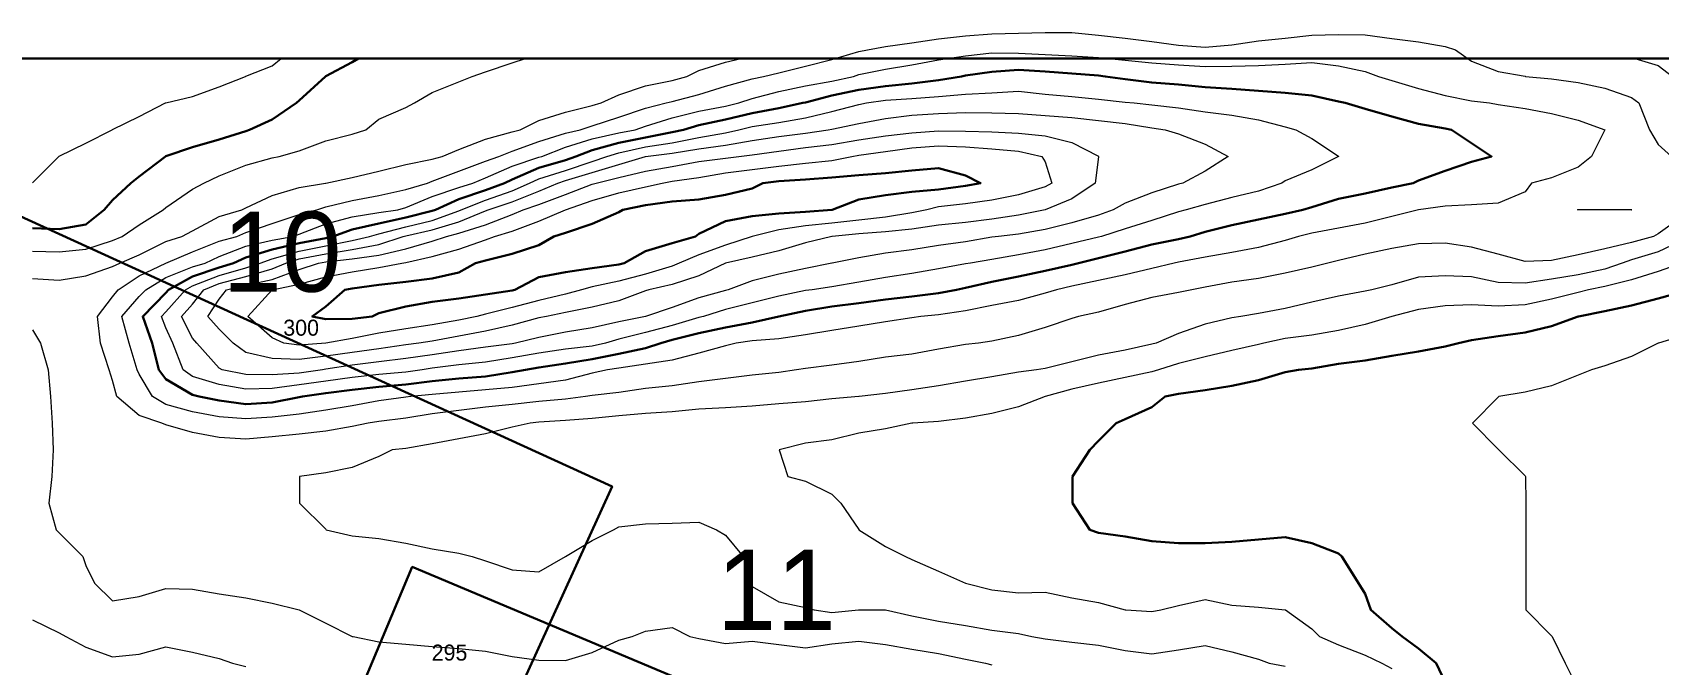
# Model space of a CAD drawing. Header units: inches. Extents: x 323 to 5487, y 274 to 1313.
# Drawn here: x 3956 to 4973, y 918 to 1313 of the extents above; entities that cross this region are included whole.
import ezdxf

# ---------------------------------------------------------------- set-up
doc = ezdxf.new("R2010")
doc.units = ezdxf.units.IN
doc.header["$MEASUREMENT"] = 0
doc.layers.add('N47E008', color=7, linetype='Continuous', lineweight=0, true_color=0x8b00a3)
doc.layers.add('Rahmen', color=7, linetype='Continuous')
doc.styles.get("Standard").update_dxf_attribs({"font": 'txt.shx', "height": 5})

msp = doc.modelspace()

# ---------------------------------------------------------------- linework, layer by layer
at = {"lineweight": 30}
for points in [[(410.2, 274.1), (5471.7, 274.1), (5487.2, 1296.3), (425.7, 1296.3)], [(3813.5, 932.9), (4195.7, 758.7), (4318.9, 1028.9), (3936.8, 1203.1)], [(4078.9, 704.7), (4466.2, 542.1), (4581.2, 816), (4193.9, 978.6)]]:
    msp.add_lwpolyline(points, close=True, dxfattribs=at)
at = {"layer": 'N47E008'}
for points in [[(4989.8, 1198.7), (4973.1, 1186.8), (4970.1, 1185.1), (4956.4, 1181.3), (4939.8, 1177.4), (4923.1, 1173.6), (4906.4, 1170.1), (4889.8, 1169.5), (4873.1, 1174), (4856.4, 1178.5), (4839.8, 1181), (4823.1, 1180.6), (4806.4, 1177.6), (4789.8, 1174), (4773.1, 1170.1), (4766.4, 1168.5), (4756.4, 1166), (4739.8, 1162.1), (4723.1, 1158.9), (4706.4, 1156.6), (4689.8, 1153.4), (4681.4, 1151.8), (4673.1, 1150), (4656.4, 1146.9), (4639.8, 1142.5), (4623.1, 1137.9), (4610.6, 1135.1), (4606.4, 1133.8), (4589.8, 1128.2), (4573.1, 1123.2), (4556.4, 1119.6), (4548.1, 1118.5), (4539.8, 1117.5), (4523.1, 1114.6), (4506.4, 1111.6), (4489.8, 1109.6), (4473.1, 1107), (4456.4, 1104.7), (4439.8, 1102.7), (4434.2, 1101.8), (4423.1, 1100.1), (4406.4, 1098.5), (4389.8, 1096.3), (4373.1, 1094.2), (4356.4, 1091.7), (4339.8, 1090.2), (4323.1, 1087.7), (4306.4, 1085.7), (4302.3, 1085.1), (4289.8, 1083.5), (4273.1, 1082), (4256.4, 1080.1), (4239.8, 1078.4), (4223.1, 1076.3), (4206.4, 1074.2), (4189.8, 1071.6), (4173.1, 1069.5), (4166.4, 1068.5), (4156.4, 1066.4), (4139.8, 1063.5), (4123.1, 1061.6), (4106.4, 1059.9), (4089.8, 1058.5), (4073.1, 1059.5), (4056.4, 1062.7), (4039.8, 1067.5), (4037.4, 1068.5), (4023.1, 1073.2), (4009.2, 1085.1), (4006.4, 1095.1), (4004.4, 1101.8), (3998.9, 1118.5), (3997.1, 1135.1), (4006.4, 1147.4), (4010.1, 1151.8), (4023.1, 1160.4), (4039.8, 1168.5), (4039.8, 1168.5), (4056.4, 1175.4), (4073.1, 1182.1), (4084.2, 1185.1), (4089.8, 1187.5), (4106.4, 1193.2), (4123.1, 1198.9), (4134.2, 1201.8), (4139.8, 1203.6), (4156.4, 1207.5), (4173.1, 1210.6), (4189.8, 1214.4), (4203.4, 1218.5), (4206.4, 1219.6), (4223.1, 1225.9), (4239.8, 1232.2), (4248.1, 1235.1), (4256.4, 1238.5), (4273.1, 1244.5), (4289.8, 1249.7), (4298.9, 1251.8), (4306.4, 1254.3), (4323.1, 1259.7), (4339.8, 1265.3), (4352.7, 1268.5), (4356.4, 1269.5), (4373.1, 1273.8), (4389.8, 1279), (4406.4, 1283.7), (4413.6, 1285.1), (4423.1, 1287.4), (4439.8, 1291.5), (4456.4, 1295.6), (4473.1, 1300.7), (4478.7, 1301.8), (4489.8, 1303.9), (4506.4, 1306.1), (4523.1, 1308.6), (4539.8, 1310.4), (4556.4, 1311.8), (4573.1, 1312.2), (4589.8, 1312.5), (4606.4, 1312.5), (4623.1, 1310.8), (4639.8, 1309.1), (4656.4, 1306.9), (4673.1, 1304.7), (4689.8, 1303.3), (4706.4, 1304.8), (4723.1, 1307.4), (4739.8, 1309.1), (4756.4, 1310.8), (4773.1, 1311.2), (4789.8, 1311), (4806.4, 1308.9), (4823.1, 1306.8), (4839.8, 1303.8), (4846.4, 1301.8), (4856.4, 1294.7), (4873.1, 1288.2), (4889.8, 1285.2), (4890, 1285.1), (4906.4, 1283.5), (4923.1, 1281.4), (4939.8, 1277.8), (4956.4, 1272), (4961, 1268.5), (4967.6, 1251.8), (4973.1, 1242.5), (4981.4, 1235.1)], [(3956.4, 1218.6), (3973, 1235.1), (3973.1, 1235.3), (3989.8, 1243.5), (4006.2, 1251.8), (4006.4, 1251.9), (4023.1, 1260.1), (4039.6, 1268.5), (4039.8, 1268.6), (4056.4, 1272.6), (4073.1, 1278.5), (4089.6, 1285.1), (4089.8, 1285.2), (4106.4, 1291.8), (4112, 1296.3)], [(3956.4, 1175.9), (3973.1, 1175.5), (3989.8, 1177.1), (4006.4, 1182.6), (4012.5, 1185.1), (4023.1, 1192.4), (4038.1, 1201.8), (4039.8, 1203.2), (4056.4, 1214.6), (4063.6, 1218.5), (4073.1, 1222.9), (4089.8, 1229.6), (4106.4, 1234.2), (4110.6, 1235.1), (4123.1, 1238.7), (4139.8, 1244.9), (4156.4, 1249), (4164.8, 1251.8), (4173.1, 1258.5), (4189.8, 1265.7), (4195.3, 1268.5), (4206.4, 1275.1), (4223.1, 1281.8), (4231.4, 1285.1), (4239.8, 1287.9), (4256.4, 1293.5), (4264.8, 1296.3)], [(3956.4, 1158.9), (3973.1, 1157.9), (3989.8, 1160.6), (4006.4, 1166.3), (4011, 1168.5), (4023.1, 1173.6), (4039.8, 1181.9), (4049.8, 1185.1), (4056.4, 1188.6), (4073.1, 1197.5), (4087.4, 1201.8), (4089.8, 1203), (4106.4, 1210.6), (4123.1, 1215.6), (4139.7, 1218.5), (4139.8, 1218.5), (4156.4, 1222), (4173.1, 1226), (4189.8, 1230.1), (4206.4, 1233.5), (4212.7, 1235.1), (4223.1, 1239.5), (4239.8, 1245.9), (4256.4, 1250.4), (4261.4, 1251.8), (4273.1, 1257.6), (4289.8, 1262.7), (4306.4, 1267), (4312, 1268.5), (4323.1, 1273.5), (4339.8, 1279.2), (4356.4, 1282.5), (4365.7, 1285.1), (4373.1, 1288.8), (4389.8, 1294.1), (4399.5, 1296.3)], [(4958.4, 1296.3), (4973.1, 1292), (4982.1, 1285.1)], [(4989.8, 1183.4), (4973.1, 1175.6), (4956.4, 1170.6), (4950.5, 1168.5), (4939.8, 1164.6), (4923.1, 1161.2), (4906.4, 1158.4), (4889.8, 1156), (4873.1, 1156.3), (4856.4, 1159.8), (4839.8, 1160.5), (4823.1, 1159.6), (4806.4, 1154.9), (4793.9, 1151.8), (4789.8, 1151), (4773.1, 1147.9), (4756.4, 1144), (4739.8, 1140), (4723.1, 1137), (4712, 1135.1), (4706.4, 1134.3), (4689.8, 1130.2), (4673.1, 1124.4), (4659.2, 1118.5), (4656.4, 1117.8), (4639.8, 1114.1), (4623.1, 1110.9), (4606.4, 1106.8), (4589.8, 1102.7), (4584.2, 1101.8), (4573.1, 1100.3), (4556.4, 1097.3), (4539.8, 1094.7), (4523.1, 1091.8), (4506.4, 1089.3), (4489.8, 1086.9), (4473.3, 1085.1), (4473.1, 1085.1), (4456.4, 1083.6), (4439.8, 1081.7), (4423.1, 1080.5), (4406.4, 1079.1), (4389.8, 1078.1), (4373.1, 1077.1), (4356.4, 1075.6), (4339.8, 1074.4), (4323.1, 1073.1), (4306.4, 1071.3), (4289.8, 1070.1), (4273.1, 1069), (4267.6, 1068.5), (4256.4, 1065.9), (4239.8, 1061.8), (4223.1, 1058.7), (4206.4, 1055.5), (4189.8, 1052.6), (4181.4, 1051.8), (4173.1, 1047.6), (4156.4, 1040.7), (4139.8, 1037.5), (4123.5, 1035.1), (4123.5, 1018.5), (4139.8, 1002.2), (4140, 1001.8), (4156.4, 998.1), (4173.1, 996.3), (4189.8, 993.5), (4206.4, 989.9), (4223.1, 987.2), (4231.4, 985.1), (4239.8, 982.4), (4256.4, 976.8), (4273.1, 975.6), (4289.7, 985.1), (4289.8, 985.2), (4306.4, 995.1), (4319.8, 1001.8), (4323.1, 1003.7), (4339.8, 1005.5), (4356.4, 1006), (4373.1, 1006.6), (4384.2, 1001.8), (4389.8, 998.5), (4400.9, 985.1), (4404.8, 968.5), (4406.4, 966.4), (4423.1, 956.9), (4439.8, 953.3), (4445.3, 951.8), (4456.4, 950.2), (4472.9, 951.8), (4473.1, 951.8), (4489.8, 951.8), (4489.9, 951.8), (4506.4, 948.1), (4523.1, 944.8), (4539.8, 942), (4556.4, 939.1), (4573.1, 937), (4581.4, 935.1), (4589.8, 933.6), (4606.4, 931.5), (4623.1, 929.8), (4639.8, 926.4), (4656.4, 924.4), (4673.1, 926.8), (4689.8, 929.6), (4706.4, 925.6), (4723.1, 920.9), (4729.8, 918.5), (4739.8, 916.7)], [(4987.9, 1168.5), (4973.1, 1163.3), (4956.4, 1158.1), (4939.8, 1153.9), (4929.4, 1151.8), (4923.1, 1150), (4906.4, 1145.9), (4889.8, 1142.4), (4873.1, 1141.5), (4856.4, 1142.4), (4839.8, 1141.7), (4823.1, 1139.5), (4806.5, 1135.1), (4806.4, 1135.1), (4789.8, 1130.1), (4773.1, 1126.4), (4756.4, 1123.5), (4739.8, 1121.3), (4726.4, 1118.5), (4723.1, 1117.7), (4706.4, 1113.9), (4689.8, 1109.8), (4673.1, 1105.7), (4660.6, 1101.8), (4656.4, 1100.5), (4639.8, 1096.9), (4623.1, 1093.5), (4606.4, 1089.6), (4589.8, 1085.1), (4589.8, 1085.1), (4573.1, 1078.7), (4556.4, 1074.4), (4539.8, 1071.6), (4523.1, 1069.4), (4506.9, 1068.5), (4506.4, 1068.4), (4489.8, 1064.8), (4473.1, 1062.2), (4456.4, 1058.1), (4439.8, 1056), (4423.3, 1051.8), (4428.7, 1035.1), (4439.8, 1032.1), (4456.4, 1024), (4462, 1018.5), (4473.1, 1001.9), (4473.2, 1001.8), (4489.8, 991.4), (4502.3, 985.1), (4506.4, 983.3), (4523.1, 975.9), (4539.8, 968.5), (4539.9, 968.5), (4556.4, 964.3), (4573.1, 962.5), (4589.8, 962.9), (4606.4, 959.4), (4623.1, 956.4), (4639.8, 951.8), (4640.2, 951.8), (4656.4, 950.7), (4662, 951.8), (4673.1, 954.6), (4689.8, 958.2), (4706.4, 954.8), (4723.1, 953.5), (4739.8, 951.9), (4739.9, 951.8), (4756.4, 939.9), (4761.2, 935.1), (4773.1, 929.9), (4789.8, 923.4), (4800.2, 918.5), (4806.4, 915.1)], [(3956.4, 1126.8), (3961.4, 1118.5), (3966.3, 1101.8), (3967.6, 1085.1), (3968.7, 1068.5), (3969.4, 1051.8), (3968.5, 1035.1), (3966.7, 1018.5), (3971.3, 1001.8), (3973.1, 1000), (3987.9, 985.1), (3989.8, 979.6), (3995.3, 968.5), (4006.4, 957.4), (4023.1, 960.1), (4039.8, 965.1), (4056.4, 964.8), (4073.1, 961.8), (4089.8, 959.2), (4106.4, 956), (4123.1, 951.9), (4123.2, 951.8), (4139.8, 943.5), (4156.4, 935.2), (4156.9, 935.1), (4173.1, 931.8), (4189.8, 930.4), (4206.4, 928.9), (4223.1, 927.7), (4239.8, 925.9), (4256.4, 922.6), (4273.1, 920.3), (4289.8, 920.1), (4306.4, 925.1), (4323.1, 932.8), (4331.4, 935.1), (4339.8, 938.5), (4356.4, 940.7), (4367.6, 935.1), (4373.1, 933.8), (4389.8, 930.7), (4406.4, 932.2), (4423.1, 930.1), (4439.8, 928), (4456.4, 930.6), (4473.1, 932.2), (4489.8, 930.1), (4506.4, 927.2), (4523.1, 924.5), (4539.8, 920.9), (4552.3, 918.5), (4556.4, 917.4)], [(4989.8, 1123.5), (4973.2, 1118.5), (4973.1, 1118.4), (4956.4, 1110.1), (4939.8, 1104.2), (4931.4, 1101.8), (4923.1, 1098.5), (4906.4, 1091.8), (4889.8, 1087.9), (4873.5, 1085.1), (4873.1, 1084.7), (4856.9, 1068.5), (4873.1, 1052.2), (4873.5, 1051.8), (4889.8, 1035.5), (4890, 1035.1), (4890.2, 1018.5), (4890.2, 1001.8), (4890.2, 985.1), (4890.2, 968.5), (4890.2, 951.8), (4906.4, 935.5), (4906.7, 935.1), (4914.8, 918.5), (4923.1, 902.2)], [(3956.4, 945.6), (3973.1, 937.4), (3977.3, 935.1), (3989.8, 928.5), (4006.4, 922.4), (4023.1, 924), (4039.8, 928.7), (4056.4, 925.4), (4073.1, 921.3), (4081.4, 918.5), (4089.8, 916.4)]]:
    msp.add_lwpolyline(points, dxfattribs=at)
at = {"layer": 'N47E008', "lineweight": 30}
for points in [[(3956.4, 1190.3), (3973.1, 1189.6), (3989.8, 1192.6), (4001.2, 1201.8), (4006.4, 1207.8), (4018, 1218.5), (4023.1, 1222.6), (4039.7, 1235.1), (4039.8, 1235.2), (4056.4, 1240.9), (4073.1, 1245.7), (4089.8, 1251), (4092.2, 1251.8), (4106.4, 1258.1), (4121.6, 1268.5), (4123.1, 1270), (4139.7, 1285.1), (4139.8, 1285.2), (4156.4, 1294.1), (4160.4, 1296.3)], [(4989.8, 1150.9), (4973.1, 1146.3), (4956.4, 1142), (4939.8, 1138.5), (4923.2, 1135.1), (4923.1, 1135.1), (4906.4, 1129), (4889.8, 1125.1), (4873.1, 1122.9), (4856.4, 1120.4), (4848.1, 1118.5), (4839.8, 1116.4), (4823.1, 1113.3), (4806.4, 1110.6), (4789.8, 1107.7), (4773.1, 1105.5), (4756.4, 1102.7), (4748.1, 1101.8), (4739.8, 1100.4), (4723.1, 1095.4), (4706.4, 1091.8), (4689.8, 1089.1), (4673.1, 1086.7), (4664.8, 1085.1), (4656.4, 1078.5), (4639.8, 1070.9), (4634.2, 1068.5), (4623.1, 1057.4), (4617.6, 1051.8), (4606.9, 1035.1), (4606.7, 1018.5), (4617.6, 1001.8), (4623.1, 1000), (4639.8, 997.6), (4656.4, 994.7), (4673.1, 993.5), (4689.8, 993.5), (4706.4, 994.2), (4723.1, 995.7), (4739.8, 997.3), (4756.4, 993.5), (4773.1, 987), (4775.2, 985.1), (4785.6, 968.5), (4789.8, 961.8), (4793.3, 951.8), (4806.4, 940.3), (4812.9, 935.1), (4823.1, 927.7), (4834.2, 918.5), (4839.8, 906.6)]]:
    msp.add_lwpolyline(points, dxfattribs=at)
at = {"layer": 'N47E008'}
for points in [[(4193.1, 1085.1), (4189.8, 1084.6), (4173.1, 1082.5), (4156.4, 1079.3), (4139.8, 1076.6), (4123.1, 1074), (4106.4, 1072.2), (4089.8, 1071.1), (4073.1, 1072.5), (4056.4, 1075.6), (4039.8, 1080.2), (4031.4, 1085.1), (4023.1, 1099), (4021.8, 1101.8), (4016.9, 1118.5), (4012.4, 1135.1), (4023.1, 1147.5), (4027.3, 1151.8), (4039.8, 1159.4), (4056.4, 1166.1), (4064.4, 1168.5), (4073.1, 1172.6), (4089.8, 1179.1), (4106.4, 1182.8), (4119.3, 1185.1), (4123.1, 1186.6), (4139.8, 1193.1), (4156.4, 1197.4), (4173.1, 1200), (4184.8, 1201.8), (4189.8, 1203.2), (4206.4, 1210), (4223.1, 1215.8), (4231.9, 1218.5), (4239.8, 1221.8), (4256.4, 1229.1), (4273.1, 1234.6), (4275, 1235.1), (4289.8, 1240.8), (4306.4, 1246.2), (4323.1, 1249.8), (4333.4, 1251.8), (4339.8, 1254.1), (4356.4, 1259.3), (4373.1, 1263.3), (4389.8, 1266.5), (4398.1, 1268.5), (4406.4, 1271.4), (4423.1, 1275.7), (4439.8, 1279.3), (4456.4, 1282.2), (4469.8, 1285.1), (4473.1, 1286.3), (4489.8, 1289.7), (4506.4, 1292.4), (4523.1, 1295.4), (4539.8, 1297.9), (4556.4, 1299.9), (4573.1, 1299.7), (4589.8, 1298.8), (4606.4, 1297.9), (4623.1, 1296.9), (4639.8, 1295.3), (4656.4, 1293.5), (4673.1, 1292.3), (4689.8, 1291.4), (4706.4, 1291.5), (4723.1, 1292), (4739.8, 1292.8), (4756.4, 1293.8), (4773.1, 1291.8), (4789.8, 1288.1), (4798.1, 1285.1), (4806.4, 1282.6), (4823.1, 1277.6), (4839.8, 1273.2), (4856.4, 1269.9), (4867.6, 1268.5), (4873.1, 1267.6), (4889.8, 1265.1), (4906.4, 1262), (4923.1, 1257.7), (4939.8, 1251.8), (4939.8, 1251.8), (4939.8, 1251.7), (4931.4, 1235.1), (4923.1, 1228.5), (4906.4, 1221.8), (4893.9, 1218.5), (4889.8, 1212.9), (4873.1, 1206), (4856.4, 1204.9), (4839.8, 1204.1), (4823.2, 1201.8), (4823.1, 1201.8), (4806.4, 1197.6), (4789.8, 1193.5), (4773.1, 1190.2), (4756.4, 1187.1), (4748.1, 1185.1), (4739.8, 1182.6), (4723.1, 1178.3), (4706.4, 1175.1), (4689.8, 1172.2), (4673.1, 1169), (4670.3, 1168.5), (4656.4, 1165.1), (4639.8, 1161.1), (4623.1, 1157.6), (4606.4, 1154), (4596.9, 1151.8), (4589.8, 1149.6), (4573.1, 1145.1), (4556.4, 1141.9), (4539.8, 1138.6), (4523.1, 1136.2), (4512, 1135.1), (4506.4, 1134.3), (4489.8, 1131.8), (4473.1, 1129.1), (4456.4, 1126.4), (4439.8, 1123.6), (4423.1, 1121.2), (4406.4, 1119.9), (4396.4, 1118.5), (4389.8, 1116.8), (4373.1, 1112.2), (4356.4, 1107.9), (4339.8, 1105.4), (4323.1, 1102.9), (4316, 1101.8), (4306.4, 1099.6), (4289.8, 1095.3), (4273.1, 1093.1), (4256.4, 1090.8), (4239.8, 1089.2), (4223.1, 1087.9), (4206.4, 1086.4)], [(4200.2, 1101.8), (4189.8, 1100.3), (4173.1, 1098.8), (4156.4, 1096.9), (4139.8, 1094.7), (4123.1, 1092.3), (4106.4, 1090.2), (4089.8, 1089.6), (4073.1, 1092.5), (4056.4, 1097.6), (4050.7, 1101.8), (4044.2, 1118.5), (4039.8, 1128), (4037, 1135.1), (4039.8, 1138), (4052.2, 1151.8), (4056.4, 1154.2), (4073.1, 1160.7), (4089.8, 1165.6), (4098.8, 1168.5), (4106.4, 1171.1), (4123.1, 1176), (4139.8, 1179.2), (4156.4, 1182.6), (4167.2, 1185.1), (4173.1, 1186.7), (4189.8, 1191.2), (4206.4, 1195.1), (4223.1, 1201.2), (4224.4, 1201.8), (4239.8, 1207.7), (4256.4, 1213.6), (4267.2, 1218.5), (4273.1, 1221.2), (4289.8, 1226.4), (4306.4, 1232), (4315.6, 1235.1), (4323.1, 1237.4), (4339.8, 1241.1), (4356.4, 1243.7), (4373.1, 1247), (4389.8, 1249.9), (4398.1, 1251.8), (4406.4, 1253.8), (4423.1, 1256.4), (4439.8, 1259.2), (4456.4, 1263.2), (4473.1, 1267.5), (4477.9, 1268.5), (4489.8, 1270.2), (4506.4, 1271.4), (4523.1, 1272.5), (4539.8, 1274), (4556.4, 1274.9), (4573.1, 1275.9), (4589.8, 1274), (4606.4, 1272.6), (4623.1, 1270.9), (4639.8, 1269), (4645.3, 1268.5), (4656.4, 1267.3), (4673.1, 1265.5), (4689.8, 1262.9), (4706.4, 1260.8), (4723.1, 1257.9), (4739.8, 1253.6), (4746.4, 1251.8), (4756.4, 1246.3), (4773.1, 1235.2), (4773.2, 1235.1), (4773.1, 1235.1), (4756.4, 1226.8), (4739.8, 1219.8), (4737.7, 1218.5), (4723.1, 1213.4), (4706.4, 1209.4), (4689.8, 1205.1), (4677.9, 1201.8), (4673.1, 1200.4), (4656.4, 1195), (4639.8, 1189.9), (4625, 1185.1), (4623.1, 1184.6), (4606.4, 1180.8), (4589.8, 1176.8), (4573.1, 1173.7), (4556.4, 1170.7), (4543.1, 1168.5), (4539.8, 1167.9), (4523.1, 1164.8), (4506.4, 1161.9), (4489.8, 1159.5), (4473.1, 1156.6), (4456.4, 1153.6), (4443.9, 1151.8), (4439.8, 1151.3), (4423.1, 1147.8), (4406.4, 1143.7), (4389.8, 1139.4), (4376.1, 1135.1), (4373.1, 1134.4), (4356.4, 1129.5), (4339.8, 1125.2), (4323.1, 1121), (4314.8, 1118.5), (4306.4, 1116.6), (4289.8, 1114.6), (4273.1, 1112.1), (4256.4, 1109.3), (4239.8, 1106.6), (4223.1, 1104.9), (4206.4, 1102.8)], [(4137.7, 1101.8), (4123.1, 1099.7), (4106.4, 1098.7), (4089.8, 1098.8), (4075, 1101.8), (4073.1, 1102.8), (4059.2, 1118.5), (4056.4, 1121.6), (4049.7, 1135.1), (4056.4, 1142.9), (4063.6, 1151.8), (4073.1, 1155.8), (4089.8, 1160.1), (4106.4, 1164.8), (4114.8, 1168.5), (4123.1, 1171.2), (4139.8, 1174.2), (4156.4, 1176.9), (4173.1, 1180.1), (4188.2, 1185.1), (4189.8, 1185.6), (4206.4, 1189.2), (4223.1, 1194.2), (4239.8, 1201.1), (4241.4, 1201.8), (4256.4, 1206.7), (4273.1, 1213.5), (4285, 1218.5), (4289.8, 1220), (4306.4, 1225), (4323.1, 1230), (4339.8, 1235.1), (4339.8, 1235.1), (4356.4, 1237.2), (4373.1, 1239.9), (4389.8, 1242.1), (4406.4, 1245.1), (4423.1, 1247.5), (4439.8, 1249.6), (4454.1, 1251.8), (4456.4, 1252.2), (4473.1, 1255.6), (4489.8, 1258.9), (4506.4, 1260.8), (4523.1, 1261.9), (4539.8, 1262.5), (4556.4, 1262.3), (4573.1, 1261.9), (4589.8, 1260.6), (4606.4, 1259.4), (4623.1, 1257.5), (4639.8, 1255.6), (4656.4, 1253), (4664.8, 1251.8), (4673.1, 1249.2), (4689.8, 1242.8), (4704.1, 1235.1), (4689.8, 1226), (4675.9, 1218.5), (4673.1, 1217.8), (4656.4, 1212.4), (4639.8, 1206), (4632.2, 1201.8), (4623.1, 1198.5), (4606.4, 1193.7), (4589.8, 1189.5), (4573.1, 1186.6), (4560.6, 1185.1), (4556.4, 1184.6), (4539.8, 1181.8), (4523.1, 1179.4), (4506.4, 1176.8), (4489.8, 1174.6), (4473.1, 1171.8), (4456.5, 1168.5), (4456.4, 1168.5), (4439.8, 1165.1), (4423.1, 1161.6), (4406.4, 1157.4), (4391.4, 1151.8), (4389.8, 1151.3), (4373.1, 1146.8), (4356.4, 1140.7), (4339.8, 1135.1), (4339.8, 1135.1), (4323.1, 1131.7), (4306.4, 1128.1), (4289.8, 1125.3), (4273.1, 1121.9), (4258.5, 1118.5), (4256.4, 1118.1), (4239.8, 1115.9), (4223.1, 1113.6), (4206.4, 1111.1), (4189.8, 1108.8), (4173.1, 1106.7), (4156.4, 1104.6), (4139.8, 1102.1)], [(4198.1, 1118.5), (4189.8, 1117.4), (4173.1, 1114.9), (4156.4, 1112.5), (4139.8, 1110.3), (4123.1, 1108.2), (4106.4, 1108.8), (4089.8, 1112.7), (4081.9, 1118.5), (4073.1, 1127.2), (4066, 1135.1), (4073.1, 1145.9), (4077.7, 1151.8), (4089.8, 1154.7), (4106.4, 1158.3), (4123.1, 1164.5), (4135.3, 1168.5), (4139.8, 1169.3), (4156.4, 1171.2), (4173.1, 1173.5), (4189.8, 1177.3), (4206.4, 1182.1), (4215.3, 1185.1), (4223.1, 1187.1), (4239.8, 1192.4), (4256.4, 1198.9), (4263.3, 1201.8), (4273.1, 1205.1), (4289.8, 1211.3), (4306.4, 1217.7), (4309, 1218.5), (4323.1, 1222), (4339.8, 1225.9), (4356.4, 1228.8), (4373.1, 1232), (4389.8, 1234), (4398.1, 1235.1), (4406.4, 1236.2), (4423.1, 1238.4), (4439.8, 1240.6), (4456.4, 1242.5), (4473.1, 1245.4), (4489.8, 1247.9), (4506.4, 1249.9), (4523.1, 1251.1), (4539.8, 1251), (4556.4, 1250.5), (4573.1, 1249.6), (4589.8, 1248), (4606.4, 1243.9), (4623.1, 1235.2), (4623.2, 1235.1), (4623.1, 1234.9), (4620.9, 1218.5), (4606.4, 1208.6), (4589.8, 1201.8), (4589.8, 1201.8), (4573.1, 1198.5), (4556.4, 1196), (4539.8, 1193.9), (4523.1, 1192.1), (4506.4, 1189.6), (4489.8, 1188), (4473.1, 1186.8), (4456.5, 1185.1), (4456.4, 1185.1), (4439.8, 1181.1), (4423.1, 1176.2), (4406.4, 1172.1), (4389.8, 1168.5), (4389.8, 1168.5), (4373.1, 1160.4), (4356.4, 1155), (4341.9, 1151.8), (4339.8, 1151.2), (4323.1, 1144.9), (4306.4, 1140.9), (4289.8, 1137.5), (4277.9, 1135.1), (4273.1, 1134.2), (4256.4, 1129.6), (4239.8, 1126), (4223.1, 1122.8), (4206.4, 1119.7)], [(4139.8, 1118.5), (4139.8, 1118.5), (4123.1, 1117.1), (4113.6, 1118.5), (4106.4, 1121.8), (4091.1, 1135.1), (4106.4, 1151.8), (4106.4, 1151.8), (4123.1, 1155.4), (4139.8, 1159.9), (4156.4, 1163.1), (4173.1, 1165.8), (4187.4, 1168.5), (4189.8, 1168.8), (4206.4, 1172.6), (4223.1, 1177.2), (4239.8, 1183.1), (4245.3, 1185.1), (4256.4, 1188.5), (4273.1, 1194.7), (4289.8, 1201.8), (4289.8, 1201.8), (4306.4, 1207.5), (4323.1, 1212.3), (4339.8, 1216.2), (4350.2, 1218.5), (4356.4, 1219.6), (4373.1, 1222), (4389.8, 1224.8), (4406.4, 1227), (4423.1, 1229.1), (4439.8, 1231), (4456.4, 1232.6), (4468.9, 1235.1), (4473.1, 1235.9), (4489.8, 1238.2), (4506.4, 1240.4), (4523.1, 1241.8), (4539.8, 1241.1), (4556.4, 1239.8), (4573.1, 1238.3), (4587.7, 1235.1), (4589.8, 1231.8), (4593.9, 1218.5), (4589.8, 1216.2), (4573.1, 1211.2), (4556.4, 1207.7), (4539.8, 1205.4), (4523.1, 1203.6), (4515.7, 1201.8), (4506.4, 1199.8), (4489.8, 1197.1), (4473.1, 1195.3), (4456.4, 1193.5), (4439.8, 1191.7), (4423.1, 1189.2), (4406.5, 1185.1), (4406.4, 1185.1), (4389.8, 1179.7), (4373.1, 1173.7), (4360.9, 1168.5), (4356.4, 1166.6), (4339.8, 1161.6), (4323.1, 1157.2), (4306.4, 1153.7), (4299.8, 1151.8), (4289.8, 1149), (4273.1, 1145), (4256.4, 1140.7), (4239.8, 1136.6), (4234.2, 1135.1), (4223.1, 1132.8), (4206.4, 1129.9), (4189.8, 1127.4), (4173.1, 1124.6), (4156.4, 1121.4)], [(4956.4, 1201.8), (4939.8, 1201.8), (4923.1, 1201.7), (4922.7, 1201.8), (4923.1, 1201.9), (4939.8, 1201.9), (4956.4, 1201.8), (4956.5, 1201.8)]]:
    msp.add_lwpolyline(points, close=True, dxfattribs=at)
at = {"layer": 'N47E008', "lineweight": 30}
for points in [[(4125.2, 1085.1), (4123.1, 1084.7), (4106.4, 1081.4), (4089.8, 1080.3), (4073.1, 1082.7), (4060.6, 1085.1), (4056.4, 1086.1), (4039.8, 1096), (4035.5, 1101.8), (4031.2, 1118.5), (4025.4, 1135.1), (4039.8, 1149.9), (4041.5, 1151.8), (4056.4, 1160.1), (4073.1, 1165.7), (4082.1, 1168.5), (4089.8, 1171.9), (4106.4, 1176.9), (4123.1, 1180.9), (4139.8, 1184.1), (4144.2, 1185.1), (4156.4, 1189.5), (4173.1, 1193.3), (4189.8, 1196.9), (4206.4, 1201.1), (4208.4, 1201.8), (4223.1, 1208.5), (4239.8, 1214.1), (4251.6, 1218.5), (4256.4, 1220.8), (4273.1, 1227.9), (4289.8, 1232.8), (4296.3, 1235.1), (4306.4, 1239.1), (4323.1, 1243.6), (4339.8, 1247), (4356.4, 1250.2), (4363.6, 1251.8), (4373.1, 1254.6), (4389.8, 1258.1), (4406.4, 1262.1), (4423.1, 1265.3), (4438.1, 1268.5), (4439.8, 1268.9), (4456.4, 1273.2), (4473.1, 1276.8), (4489.8, 1279.1), (4506.4, 1280.7), (4523.1, 1282.7), (4537.4, 1285.1), (4539.8, 1285.6), (4556.4, 1288), (4573.1, 1289.3), (4589.8, 1288.1), (4606.4, 1286.9), (4623.1, 1285.6), (4627.3, 1285.1), (4639.8, 1283.4), (4656.4, 1281.3), (4673.1, 1280), (4689.8, 1278.3), (4706.4, 1277.4), (4723.1, 1276.1), (4739.8, 1274.8), (4756.4, 1273.1), (4773.1, 1269.4), (4777.3, 1268.5), (4789.8, 1264.9), (4806.4, 1260.1), (4823.1, 1255.5), (4839.8, 1252.6), (4843.9, 1251.8), (4856.4, 1243.5), (4868.9, 1235.1), (4856.4, 1231.8), (4839.8, 1226.2), (4823.1, 1220), (4819.8, 1218.5), (4806.4, 1215.7), (4789.8, 1212), (4773.1, 1208.6), (4756.4, 1203.4), (4750.9, 1201.8), (4739.8, 1199.2), (4723.1, 1195.8), (4706.4, 1192.1), (4689.8, 1187.9), (4680.3, 1185.1), (4673.1, 1183.4), (4656.4, 1180), (4639.8, 1175.7), (4623.1, 1171.6), (4610.6, 1168.5), (4606.4, 1167.4), (4589.8, 1163.6), (4573.1, 1160.1), (4556.4, 1156.8), (4539.8, 1153), (4534.2, 1151.8), (4523.1, 1149.7), (4506.4, 1147.6), (4489.8, 1145.7), (4473.1, 1143.5), (4456.4, 1141.3), (4439.8, 1138.7), (4423.2, 1135.1), (4423.1, 1135.1), (4406.4, 1131.4), (4389.8, 1128.3), (4373.1, 1124.7), (4356.4, 1120.6), (4349.3, 1118.5), (4339.8, 1115.3), (4323.1, 1111.7), (4306.4, 1108.5), (4289.8, 1105.7), (4273.1, 1103.2), (4264.8, 1101.8), (4256.4, 1100.3), (4239.8, 1097.7), (4223.1, 1096.4), (4206.4, 1094.6), (4189.8, 1092.5), (4173.1, 1091.2), (4156.4, 1089.2), (4139.8, 1087.2)], [(4156.4, 1133.7), (4168.9, 1135.1), (4173.1, 1137.2), (4189.8, 1141.4), (4206.4, 1144.2), (4223.1, 1146.4), (4239.8, 1148.9), (4256.4, 1151.4), (4258.1, 1151.8), (4273.1, 1159.7), (4289.8, 1162.7), (4306.4, 1165.2), (4323.1, 1167.6), (4326.4, 1168.5), (4339.8, 1175.9), (4356.4, 1181), (4371, 1185.1), (4373.1, 1186.7), (4389.8, 1194.6), (4406.4, 1197.8), (4423.1, 1199.4), (4439.8, 1200.4), (4456.4, 1201.8), (4456.5, 1201.8), (4473.1, 1208.1), (4489.8, 1210.9), (4506.4, 1212.9), (4523.1, 1214.5), (4539.8, 1216.7), (4549.3, 1218.5), (4539.8, 1223.2), (4523.1, 1227.8), (4506.4, 1226.4), (4489.8, 1224.6), (4473.1, 1223.5), (4456.4, 1221.9), (4439.8, 1220.6), (4423.1, 1219.6), (4413.1, 1218.5), (4406.4, 1215.1), (4389.8, 1211.1), (4373.1, 1208.2), (4356.4, 1207), (4339.8, 1204.6), (4325.5, 1201.8), (4323.1, 1200.3), (4306.4, 1193.1), (4289.8, 1187.4), (4282.4, 1185.1), (4273.1, 1179.6), (4256.4, 1174.2), (4239.8, 1170), (4233.5, 1168.5), (4223.1, 1162.5), (4206.4, 1158.8), (4189.8, 1156.7), (4173.1, 1154.9), (4156.4, 1152.6), (4151.7, 1151.8), (4139.8, 1141.4), (4131.4, 1135.1), (4139.8, 1133.4)]]:
    msp.add_lwpolyline(points, close=True, dxfattribs=at)

# ---------------------------------------------------------------- texts
at = {"layer": 'Rahmen', "char_height": 50, "attachment_point": 1}
for s, insert in [(' {\\fMangal|b0|i0|c0|p18;10}', (4030.7, 1200.6)), (' {\\fMangal|b0|i0|c0|p18;\\H0.2x;300}', (4068.7, 1133.1)), (' {\\fMangal|b0|i0|c0|p18;11}', (4339.8, 989.3)), (' {\\fMangal|b0|i0|c0|p18;\\H0.2x;295}', (4161.5, 930.1))]:
    msp.add_mtext_dynamic_manual_height_columns(s, width=423.062, gutter_width=1, heights=[0], dxfattribs=dict(at, insert=insert))

doc.saveas('drawing.dxf')
